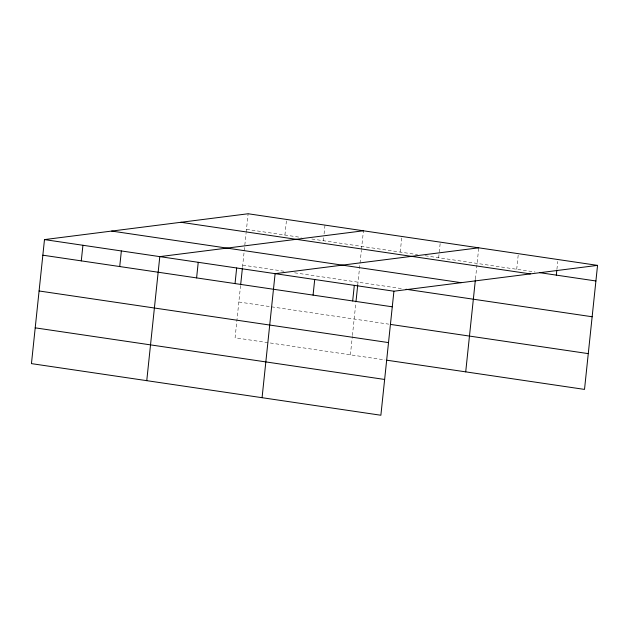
<?xml version="1.0" encoding="UTF-8"?>
<svg xmlns="http://www.w3.org/2000/svg" width="629" height="629" viewBox="0 0 629 629"><rect width="100%" height="100%" fill="white"/><g stroke="black" fill="none" stroke-linecap="round" stroke-linejoin="round"><path stroke-width="0.47" stroke-dasharray="3.15 2.36" d="M240.577 285.519L235.081 337.789L384.987 359.93M242.519 267.081L246.073 233.225M246.175 232.258L248.125 213.758M284.921 235.034L286.557 219.435M323.353 240.71L323.66 237.786M324.077 233.886L324.996 225.111M350.392 354.827L352.326 336.452M352.429 335.485L355.888 302.549M357.728 285.086L361.384 250.263M361.486 249.296L363.436 230.788M400.233 252.072L401.868 236.465M438.665 257.748L440.308 242.141M475.477 278.899L478.748 247.826M516.708 269.275L518.343 253.676M556.924 269.275L557.742 261.475M246.482 229.357L301.252 237.447M311.827 239.012L417.53 254.627M425.212 255.759L535.059 271.987M242.723 265.139L284.041 271.248M294.608 272.805L402.238 288.703M238.847 302.006L388.753 324.147"/><path stroke-width="0.94" d="M597.55 265.375L248.125 213.758L44.486 239.594L31.45 363.625L380.875 415.242L393.919 291.211L597.55 265.375L584.514 389.406L386.914 360.22M81.283 260.878L82.926 245.271M119.722 266.554L121.358 250.947M146.761 380.663L159.797 256.624L363.436 230.788M196.594 277.908L198.237 262.309M235.034 283.585L236.669 267.985M240.679 284.544L242.417 268.048M262.073 397.693L275.109 273.662L478.748 247.826M313.069 295.111L314.712 279.512M352.672 300.961L354.316 285.362M355.99 301.574L357.728 285.086M465.712 371.857L475.375 279.866M556.311 275.125L556.822 270.25M539.886 272.695L595.907 280.974M180.924 222.281L530.349 273.898M111.687 231.071L461.112 282.68M406.075 289.269L592.148 316.757M44.486 239.594L393.919 291.211M42.843 255.193L392.276 306.81M390.672 324.438L588.272 353.624M39.084 290.975L388.518 342.593M35.208 327.843L384.641 379.46"/></g></svg>
